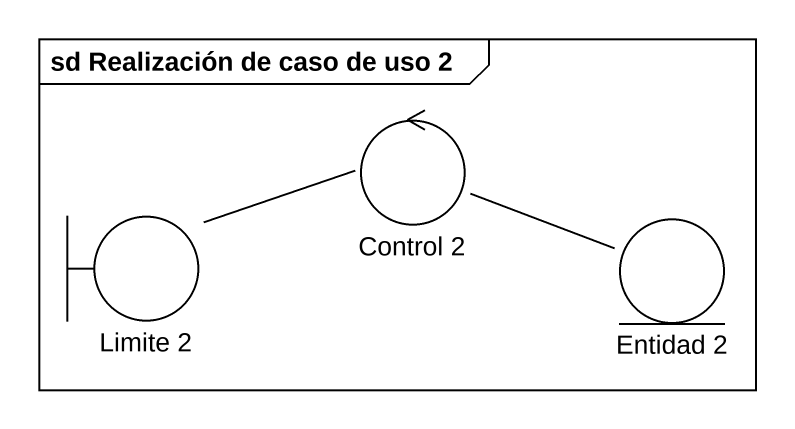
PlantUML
@startuml
mainframe sd Realización de caso de uso 2
control "Control 2" as Control_2
boundary "Limite 2" as Limite_2
entity "Entidad 2" as Entidad_2
Control_2 -right- Entidad_2
Limite_2 -right- Control_2
@enduml
